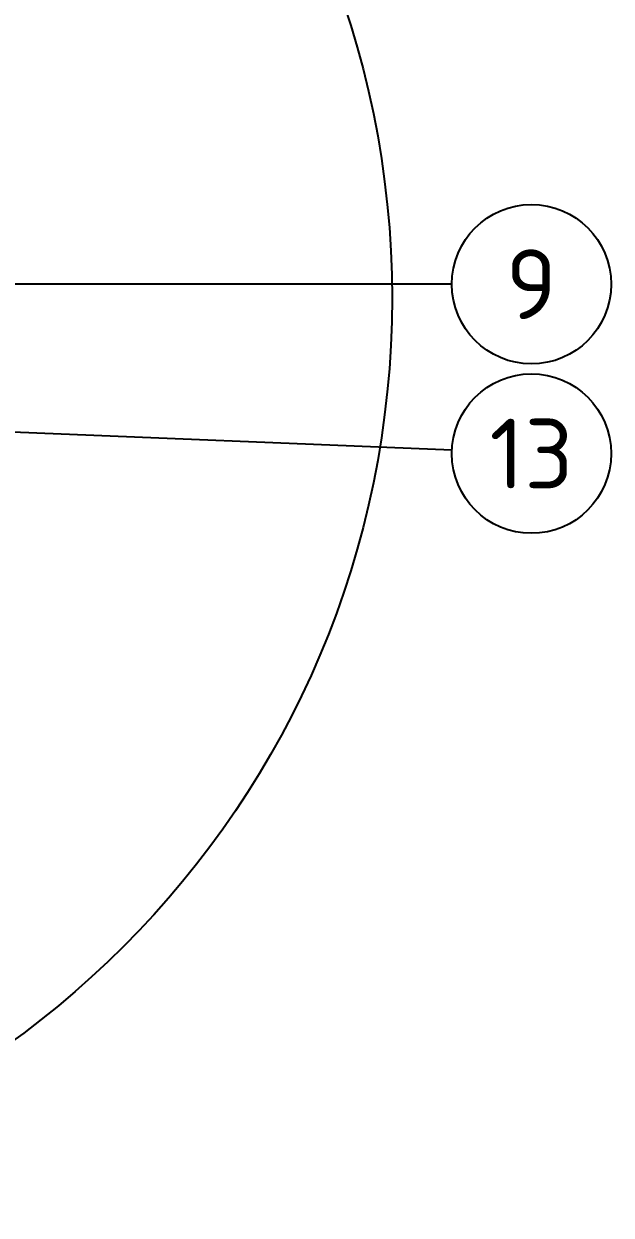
# Model space of a CAD drawing. Header units: millimetres. Extents: x 0 to 594, y 0 to 420.
# Drawn here: x 368.2 to 397.7, y 280.5 to 340.3 of the extents above; entities that cross this region are included whole.
import ezdxf
from ezdxf.enums import TextEntityAlignment as Align

# ---------------------------------------------------------------- set-up
doc = ezdxf.new("R2010")
doc.units = ezdxf.units.MM
doc.layers.add('06-TEXTO', color=7, linetype='CONTINUOUS', lineweight=25)
doc.layers.add('08-FINA', color=5, linetype='CONTINUOUS', lineweight=25)
doc.styles.add('ISO3098', font='isocpeur.ttf')

msp = doc.modelspace()

# ---------------------------------------------------------------- linework, layer by layer
at = {"layer": '08-FINA'}
for p, q in [((389.679, 327.2), (342.71, 327.2)), ((389.683, 318.866), (344.334, 320.747))]:
    msp.add_line(p, q, dxfattribs=at)
for centre, radius in [((340.667, 326.5), 46.013), ((393.679, 327.2), 4), ((393.679, 318.7), 4)]:
    msp.add_circle(centre, radius, dxfattribs=at)

# ---------------------------------------------------------------- texts
at = {"layer": '06-TEXTO', "style": 'ISO3098'}
for s, p in [('9', (393.679, 327.2)), ('13', (393.679, 318.7))]:
    msp.add_text(s, height=3.5, dxfattribs=at).set_placement(p, align=Align.MIDDLE_CENTER)

doc.saveas('drawing.dxf')
